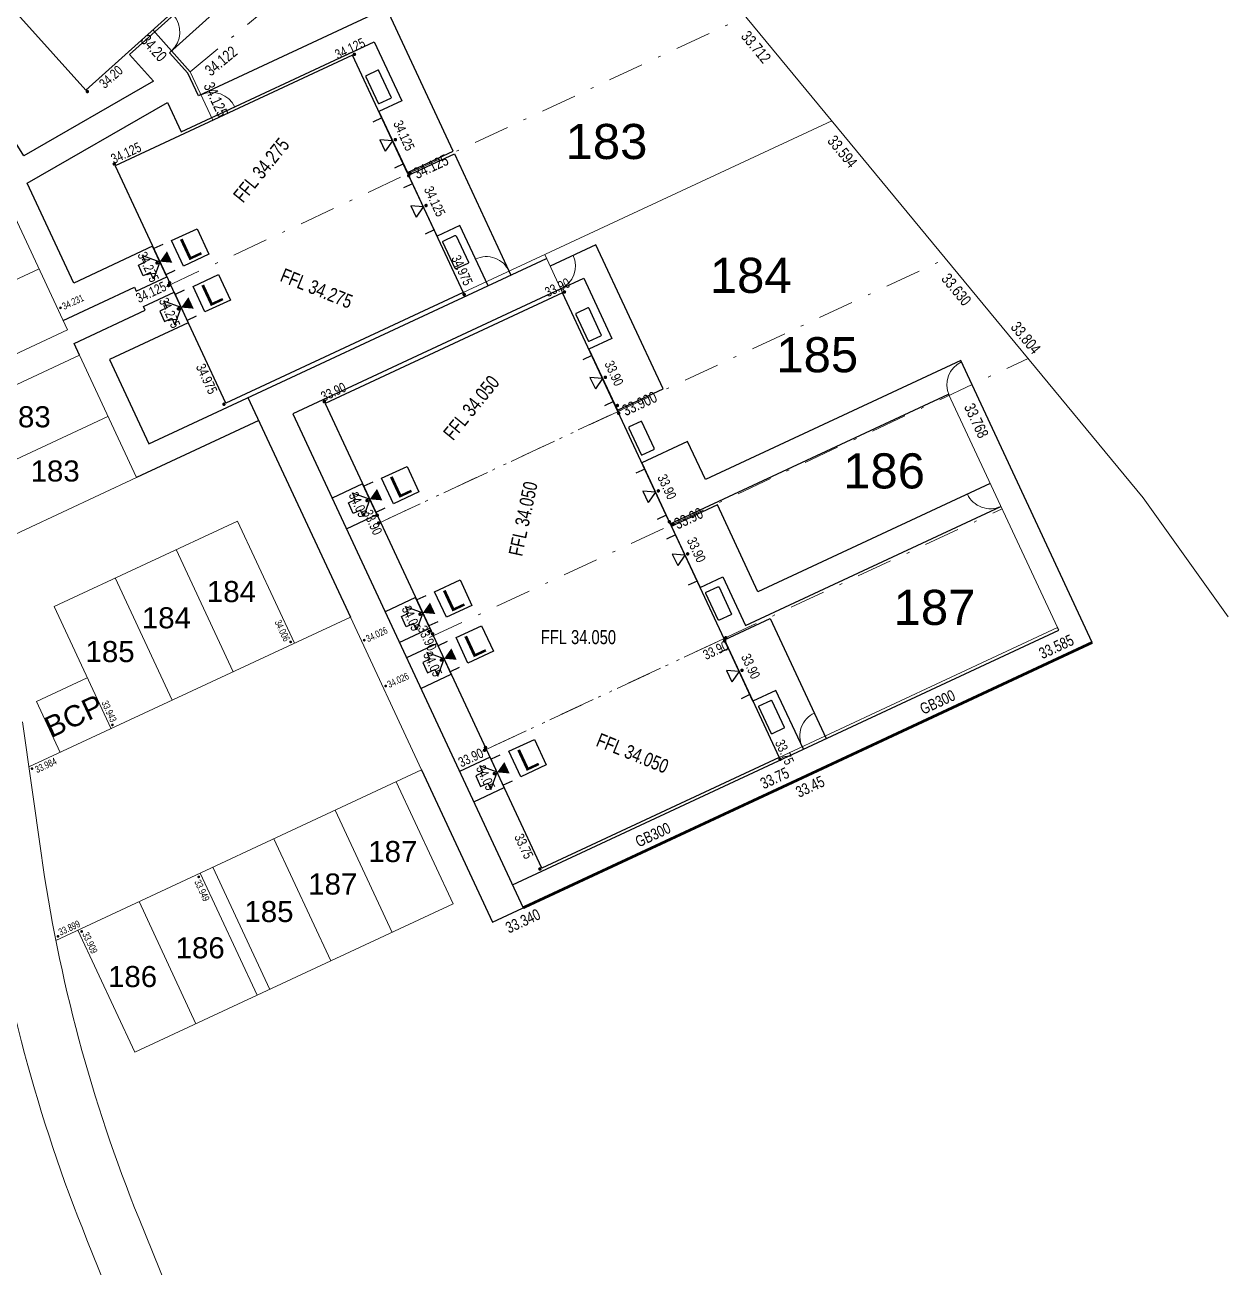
# Model space of a CAD drawing. Header units: metres. Extents: x 337936 to 338610, y 373199 to 374026.
# Drawn here: x 338387.41 to 338430.25, y 373458.74 to 373502.97 of the extents above; entities that cross this region are included whole.
import ezdxf

# ---------------------------------------------------------------- set-up
doc = ezdxf.new("R2010")
doc.units = ezdxf.units.M
doc.linetypes.add('DASHDOT', pattern=[25.4, 12.7, -6.35, 0, -6.35])
doc.linetypes.add('DASHED2', pattern=[0.375, 0.25, -0.125])
for name, color, linetype in [('A-WH_HT-Access-Main', 252, 'Continuous'), ('A-WH_HT-Services-ASHP', 252, 'Continuous'), ('A-WH_HT-Wall-Party Wall Line', 252, 'Continuous'), ('A-WH_HT-Wall-Structure', 252, 'Continuous'), ('DGL-Paths', 252, 'Continuous'), ('EXTERNAL_WORKS_BACK_OF_FOOTWAY_LEVELS', 7, 'Continuous'), ('HOUSE_EXTERNAL_LEVELS', 7, 'Continuous'), ('HOUSE_SLAB_LEVEL', 7, 'Continuous'), ('PLOT_BOUNDARY_ANNOTATION', 7, 'Continuous'), ('PLOT_BOUNDARY_GRAVEL_BOARD', 7, 'Continuous')]:
    doc.layers.add(name, color=color, linetype=linetype)
doc.layers.add('A-WH_HT-Wall-Door Openings', color=252, linetype='Continuous', plot=False)
for name, color, linetype, lineweight in [('DGL_BT Gates', 252, 'Continuous', 9), ('DGL_BT Rear Fencing', 252, 'DASHDOT', 9), ('DGL_BT-Replacement Fence', 252, 'FENCELINE2', 9), ('DGL_BT-Screen Fence', 252, 'FENCELINE2', 9), ('DGL_DRIVE', 252, 'Continuous', 9), ('DGL_Footpath', 252, 'Continuous', 9), ('DGL_Plot Parking', 252, 'Continuous', 9), ('DGL_PlotNo', 252, 'Continuous', 9), ('DGL_ROAD_KERBLINE', 252, 'Continuous', 9)]:
    doc.layers.add(name, color=color, linetype=linetype, lineweight=lineweight)
doc.layers.add('HOUSE_DOORS', color=3, linetype='Continuous', true_color=0x00ff00)
doc.styles.add('AnnotativeArial', font='arial.ttf', dxfattribs={"height": 2})
doc.styles.add('ESTROAD', font='arial.ttf', dxfattribs={"width": 0.75})
doc.styles.get("Standard").update_dxf_attribs({"font": 'arial.ttf'})
doc.linetypes.add('FENCELINE2', pattern='A,6.35,-2.54,[132,ltypeshp.shx,S=2.54,R=0,X=-2.54,Y=0],-2.54,25.4', length=36.83)

msp = doc.modelspace()

# ---------------------------------------------------------------- hatches: boundary and pattern name
at = {"layer": 'EXTERNAL_WORKS_BACK_OF_FOOTWAY_LEVELS'}
h = msp.add_hatch(color=256, dxfattribs=at)
edge = h.paths.add_edge_path(flags=17)
edge.add_ellipse((338388.678, 373492.892), major_axis=(0.0354, 0.0354), ratio=1, start_angle=45, end_angle=225, ccw=False)
edge.add_ellipse((338388.678, 373492.892), major_axis=(0.0354, 0.0354), ratio=1, start_angle=225, end_angle=405, ccw=False)
h = msp.add_hatch(color=256, dxfattribs=at)
edge = h.paths.add_edge_path(flags=17)
edge.add_ellipse((338396.871, 373481.001), major_axis=(0.0354, 0.0354), ratio=1, start_angle=45, end_angle=225, ccw=False)
edge.add_ellipse((338396.871, 373481.001), major_axis=(0.0354, 0.0354), ratio=1, start_angle=225, end_angle=405, ccw=False)
h = msp.add_hatch(color=256, dxfattribs=at)
edge = h.paths.add_edge_path(flags=17)
edge.add_ellipse((338399.491, 373481.061), major_axis=(0.0354, 0.0354), ratio=1, start_angle=45, end_angle=225, ccw=False)
edge.add_ellipse((338399.491, 373481.061), major_axis=(0.0354, 0.0354), ratio=1, start_angle=225, end_angle=405, ccw=False)
h = msp.add_hatch(color=256, dxfattribs=at)
edge = h.paths.add_edge_path(flags=17)
edge.add_ellipse((338400.252, 373479.43), major_axis=(0.0354, 0.0354), ratio=1, start_angle=45, end_angle=225, ccw=False)
edge.add_ellipse((338400.252, 373479.43), major_axis=(0.0354, 0.0354), ratio=1, start_angle=225, end_angle=405, ccw=False)
h = msp.add_hatch(color=256, dxfattribs=at)
edge = h.paths.add_edge_path(flags=17)
edge.add_ellipse((338390.527, 373478.043), major_axis=(0.0354, 0.0354), ratio=1, start_angle=45, end_angle=225, ccw=False)
edge.add_ellipse((338390.527, 373478.043), major_axis=(0.0354, 0.0354), ratio=1, start_angle=225, end_angle=405, ccw=False)
h = msp.add_hatch(color=256, dxfattribs=at)
edge = h.paths.add_edge_path(flags=17)
edge.add_ellipse((338387.666, 373476.488), major_axis=(0.0354, 0.0354), ratio=1, start_angle=45, end_angle=225, ccw=False)
edge.add_ellipse((338387.666, 373476.488), major_axis=(0.0354, 0.0354), ratio=1, start_angle=225, end_angle=405, ccw=False)
h = msp.add_hatch(color=256, dxfattribs=at)
edge = h.paths.add_edge_path(flags=17)
edge.add_ellipse((338393.6, 373472.635), major_axis=(0.0354, 0.0354), ratio=1, start_angle=45, end_angle=225, ccw=False)
edge.add_ellipse((338393.6, 373472.635), major_axis=(0.0354, 0.0354), ratio=1, start_angle=225, end_angle=405, ccw=False)
h = msp.add_hatch(color=256, dxfattribs=at)
edge = h.paths.add_edge_path(flags=17)
edge.add_ellipse((338388.588, 373470.518), major_axis=(0.0354, 0.0354), ratio=1, start_angle=45, end_angle=225, ccw=False)
edge.add_ellipse((338388.588, 373470.518), major_axis=(0.0354, 0.0354), ratio=1, start_angle=225, end_angle=405, ccw=False)
h = msp.add_hatch(color=256, dxfattribs=at)
edge = h.paths.add_edge_path(flags=17)
edge.add_ellipse((338389.431, 373470.691), major_axis=(0.0354, 0.0354), ratio=1, start_angle=45, end_angle=225, ccw=False)
edge.add_ellipse((338389.431, 373470.691), major_axis=(0.0354, 0.0354), ratio=1, start_angle=225, end_angle=405, ccw=False)
at = {"layer": 'HOUSE_DOORS'}
for points in [[(338392.212, 373494.539), (338392.47, 373494.907), (338392.66, 373494.499)], [(338392.975, 373492.903), (338393.233, 373493.272), (338393.423, 373492.864)], [(338399.688, 373486.078), (338399.946, 373486.446), (338400.137, 373486.038)], [(338401.575, 373482.032), (338401.833, 373482.401), (338402.023, 373481.993)], [(338402.336, 373480.402), (338402.594, 373480.771), (338402.785, 373480.363)], [(338404.222, 373476.356), (338404.48, 373476.725), (338404.67, 373476.317)]]:
    msp.add_hatch(color=256, dxfattribs=at).paths.add_polyline_path(points, flags=17)
at = {"layer": 'HOUSE_EXTERNAL_LEVELS'}
h = msp.add_hatch(color=256, dxfattribs=at)
edge = h.paths.add_edge_path(flags=17)
edge.add_ellipse((338399.143, 373501.92), major_axis=(0.0448, 0.0448), ratio=1, start_angle=70, end_angle=250, ccw=False)
edge.add_ellipse((338399.143, 373501.92), major_axis=(0.0448, 0.0448), ratio=1, start_angle=250, end_angle=430, ccw=False)
h = msp.add_hatch(color=256, dxfattribs=at)
edge = h.paths.add_edge_path(flags=17)
edge.add_ellipse((338389.636, 373500.593), major_axis=(-0.0448, 0.0448), ratio=1, start_angle=-3, end_angle=177, ccw=False)
edge.add_ellipse((338389.636, 373500.593), major_axis=(-0.0448, 0.0448), ratio=1, start_angle=177, end_angle=357, ccw=False)
h = msp.add_hatch(color=256, dxfattribs=at)
edge = h.paths.add_edge_path(flags=17)
edge.add_ellipse((338400.599, 373498.881), major_axis=(0.0448, 0.0448), ratio=1, start_angle=70, end_angle=250, ccw=False)
edge.add_ellipse((338400.599, 373498.881), major_axis=(0.0448, 0.0448), ratio=1, start_angle=250, end_angle=430, ccw=False)
h = msp.add_hatch(color=256, dxfattribs=at)
edge = h.paths.add_edge_path(flags=17)
edge.add_ellipse((338390.593, 373498.014), major_axis=(0.0448, 0.0448), ratio=1, start_angle=70, end_angle=250, ccw=False)
edge.add_ellipse((338390.593, 373498.014), major_axis=(0.0448, 0.0448), ratio=1, start_angle=250, end_angle=430, ccw=False)
h = msp.add_hatch(color=256, dxfattribs=at)
edge = h.paths.add_edge_path(flags=17)
edge.add_ellipse((338401.078, 373497.596), major_axis=(-0.0448, 0.0448), ratio=1, start_angle=-110, end_angle=70, ccw=False)
edge.add_ellipse((338401.078, 373497.596), major_axis=(-0.0448, 0.0448), ratio=1, start_angle=70, end_angle=250, ccw=False)
h = msp.add_hatch(color=256, dxfattribs=at)
edge = h.paths.add_edge_path(flags=17)
edge.add_ellipse((338401.114, 373497.694), major_axis=(-0.0448, 0.0448), ratio=1, start_angle=-109.9923, end_angle=70.0077, ccw=False)
edge.add_ellipse((338401.114, 373497.694), major_axis=(-0.0448, 0.0448), ratio=1, start_angle=70.0077, end_angle=250.0077, ccw=False)
h = msp.add_hatch(color=256, dxfattribs=at)
edge = h.paths.add_edge_path(flags=17)
edge.add_ellipse((338401.693, 373496.536), major_axis=(0.0448, 0.0448), ratio=1, start_angle=70.0077, end_angle=250.0077, ccw=False)
edge.add_ellipse((338401.693, 373496.536), major_axis=(0.0448, 0.0448), ratio=1, start_angle=250.0077, end_angle=430.0077, ccw=False)
h = msp.add_hatch(color=256, dxfattribs=at)
edge = h.paths.add_edge_path(flags=17)
edge.add_ellipse((338392.114, 373494.493), major_axis=(0.0448, 0.0448), ratio=1, start_angle=249.98, end_angle=429.98, ccw=False)
edge.add_ellipse((338392.114, 373494.493), major_axis=(0.0448, 0.0448), ratio=1, start_angle=69.98, end_angle=249.98, ccw=False)
h = msp.add_hatch(color=256, dxfattribs=at)
edge = h.paths.add_edge_path(flags=17)
edge.add_ellipse((338392.527, 373493.689), major_axis=(-0.0448, 0.0448), ratio=1, start_angle=69.98, end_angle=249.98, ccw=False)
edge.add_ellipse((338392.527, 373493.689), major_axis=(-0.0448, 0.0448), ratio=1, start_angle=-110.02, end_angle=69.98, ccw=False)
h = msp.add_hatch(color=256, dxfattribs=at)
edge = h.paths.add_edge_path(flags=17)
edge.add_ellipse((338392.562, 373493.787), major_axis=(0.0448, 0.0448), ratio=1, start_angle=70, end_angle=250, ccw=False)
edge.add_ellipse((338392.562, 373493.787), major_axis=(0.0448, 0.0448), ratio=1, start_angle=250, end_angle=430, ccw=False)
h = msp.add_hatch(color=256, dxfattribs=at)
edge = h.paths.add_edge_path(flags=17)
edge.add_ellipse((338406.619, 373493.46), major_axis=(0.0448, 0.0448), ratio=1, start_angle=70, end_angle=250, ccw=False)
edge.add_ellipse((338406.619, 373493.46), major_axis=(0.0448, 0.0448), ratio=1, start_angle=250, end_angle=430, ccw=False)
h = msp.add_hatch(color=256, dxfattribs=at)
edge = h.paths.add_edge_path(flags=17)
edge.add_ellipse((338403.05, 373493.369), major_axis=(-0.0448, 0.0448), ratio=1, start_angle=-109.9923, end_angle=70.0077, ccw=False)
edge.add_ellipse((338403.05, 373493.369), major_axis=(-0.0448, 0.0448), ratio=1, start_angle=70.0077, end_angle=250.0077, ccw=False)
h = msp.add_hatch(color=256, dxfattribs=at)
edge = h.paths.add_edge_path(flags=17)
edge.add_ellipse((338392.877, 373492.857), major_axis=(-0.0448, 0.0448), ratio=1, start_angle=160.02, end_angle=340.02, ccw=False)
edge.add_ellipse((338392.877, 373492.857), major_axis=(-0.0448, 0.0448), ratio=1, start_angle=-19.98, end_angle=160.02, ccw=False)
h = msp.add_hatch(color=256, dxfattribs=at)
edge = h.paths.add_edge_path(flags=17)
edge.add_ellipse((338408.075, 373490.42), major_axis=(0.0448, 0.0448), ratio=1, start_angle=70, end_angle=250, ccw=False)
edge.add_ellipse((338408.075, 373490.42), major_axis=(0.0448, 0.0448), ratio=1, start_angle=250, end_angle=430, ccw=False)
h = msp.add_hatch(color=256, dxfattribs=at)
edge = h.paths.add_edge_path(flags=17)
edge.add_ellipse((338394.499, 373489.463), major_axis=(0.0448, 0.0448), ratio=1, start_angle=160.02, end_angle=340.02, ccw=False)
edge.add_ellipse((338394.499, 373489.463), major_axis=(0.0448, 0.0448), ratio=1, start_angle=-19.98, end_angle=160.02, ccw=False)
h = msp.add_hatch(color=256, dxfattribs=at)
edge = h.paths.add_edge_path(flags=17)
edge.add_ellipse((338398.069, 373489.554), major_axis=(0.0448, 0.0448), ratio=1, start_angle=70, end_angle=250, ccw=False)
edge.add_ellipse((338398.069, 373489.554), major_axis=(0.0448, 0.0448), ratio=1, start_angle=250, end_angle=430, ccw=False)
h = msp.add_hatch(color=256, dxfattribs=at)
edge = h.paths.add_edge_path(flags=17)
edge.add_ellipse((338408.504, 373489.416), major_axis=(0.0448, 0.0448), ratio=1, start_angle=70, end_angle=250, ccw=False)
edge.add_ellipse((338408.504, 373489.416), major_axis=(0.0448, 0.0448), ratio=1, start_angle=250, end_angle=430, ccw=False)
h = msp.add_hatch(color=256, dxfattribs=at)
edge = h.paths.add_edge_path(flags=17)
edge.add_ellipse((338408.554, 373489.135), major_axis=(-0.0448, 0.0448), ratio=1, start_angle=-110, end_angle=70, ccw=False)
edge.add_ellipse((338408.554, 373489.135), major_axis=(-0.0448, 0.0448), ratio=1, start_angle=70, end_angle=250, ccw=False)
h = msp.add_hatch(color=256, dxfattribs=at)
edge = h.paths.add_edge_path(flags=17)
edge.add_ellipse((338409.96, 373486.377), major_axis=(-0.0448, 0.0448), ratio=1, start_angle=-19.9985, end_angle=160.0015, ccw=False)
edge.add_ellipse((338409.96, 373486.377), major_axis=(-0.0448, 0.0448), ratio=1, start_angle=160.0015, end_angle=340.0015, ccw=False)
h = msp.add_hatch(color=256, dxfattribs=at)
edge = h.paths.add_edge_path(flags=17)
edge.add_ellipse((338399.59, 373486.032), major_axis=(0.0448, 0.0448), ratio=1, start_angle=249.98, end_angle=429.98, ccw=False)
edge.add_ellipse((338399.59, 373486.032), major_axis=(0.0448, 0.0448), ratio=1, start_angle=69.98, end_angle=249.98, ccw=False)
h = msp.add_hatch(color=256, dxfattribs=at)
edge = h.paths.add_edge_path(flags=17)
edge.add_ellipse((338399.953, 373485.51), major_axis=(-0.0448, 0.0448), ratio=1, start_angle=69.9791, end_angle=249.9791, ccw=False)
edge.add_ellipse((338399.953, 373485.51), major_axis=(-0.0448, 0.0448), ratio=1, start_angle=-110.0209, end_angle=69.9791, ccw=False)
h = msp.add_hatch(color=256, dxfattribs=at)
edge = h.paths.add_edge_path(flags=17)
edge.add_ellipse((338400.003, 373485.229), major_axis=(-0.0448, 0.0448), ratio=1, start_angle=69.98, end_angle=249.98, ccw=False)
edge.add_ellipse((338400.003, 373485.229), major_axis=(-0.0448, 0.0448), ratio=1, start_angle=-110.02, end_angle=69.98, ccw=False)
h = msp.add_hatch(color=256, dxfattribs=at)
edge = h.paths.add_edge_path(flags=17)
edge.add_ellipse((338410.354, 373485.275), major_axis=(0.0448, 0.0448), ratio=1, start_angle=250, end_angle=430, ccw=False)
edge.add_ellipse((338410.354, 373485.275), major_axis=(0.0448, 0.0448), ratio=1, start_angle=70, end_angle=250, ccw=False)
h = msp.add_hatch(color=256, dxfattribs=at)
edge = h.paths.add_edge_path(flags=17)
edge.add_ellipse((338410.476, 373485.19), major_axis=(0.0448, 0.0448), ratio=1, start_angle=-20.008, end_angle=159.992, ccw=False)
edge.add_ellipse((338410.476, 373485.19), major_axis=(0.0448, 0.0448), ratio=1, start_angle=159.992, end_angle=339.992, ccw=False)
h = msp.add_hatch(color=256, dxfattribs=at)
edge = h.paths.add_edge_path(flags=17)
edge.add_ellipse((338411.006, 373484.135), major_axis=(-0.0448, 0.0448), ratio=1, start_angle=-20.008, end_angle=159.992, ccw=False)
edge.add_ellipse((338411.006, 373484.135), major_axis=(-0.0448, 0.0448), ratio=1, start_angle=159.992, end_angle=339.992, ccw=False)
h = msp.add_hatch(color=256, dxfattribs=at)
edge = h.paths.add_edge_path(flags=17)
edge.add_ellipse((338401.476, 373481.986), major_axis=(0.0448, 0.0448), ratio=1, start_angle=249.9939, end_angle=429.9939, ccw=False)
edge.add_ellipse((338401.476, 373481.986), major_axis=(0.0448, 0.0448), ratio=1, start_angle=69.9939, end_angle=249.9939, ccw=False)
h = msp.add_hatch(color=256, dxfattribs=at)
edge = h.paths.add_edge_path(flags=17)
edge.add_ellipse((338401.802, 373481.368), major_axis=(-0.0448, 0.0448), ratio=1, start_angle=69.9791, end_angle=249.9791, ccw=False)
edge.add_ellipse((338401.802, 373481.368), major_axis=(-0.0448, 0.0448), ratio=1, start_angle=-110.0209, end_angle=69.9791, ccw=False)
h = msp.add_hatch(color=256, dxfattribs=at)
edge = h.paths.add_edge_path(flags=17)
edge.add_ellipse((338401.925, 373481.284), major_axis=(-0.0448, 0.0448), ratio=1, start_angle=70, end_angle=250, ccw=False)
edge.add_ellipse((338401.925, 373481.284), major_axis=(-0.0448, 0.0448), ratio=1, start_angle=-110, end_angle=70, ccw=False)
h = msp.add_hatch(color=256, dxfattribs=at)
edge = h.paths.add_edge_path(flags=17)
edge.add_ellipse((338412.361, 373481.146), major_axis=(-0.0448, 0.0448), ratio=1, start_angle=-109.9923, end_angle=70.0077, ccw=False)
edge.add_ellipse((338412.361, 373481.146), major_axis=(-0.0448, 0.0448), ratio=1, start_angle=70.0077, end_angle=250.0077, ccw=False)
h = msp.add_hatch(color=256, dxfattribs=at)
edge = h.paths.add_edge_path(flags=17)
edge.add_ellipse((338412.325, 373481.049), major_axis=(0.0448, 0.0448), ratio=1, start_angle=250, end_angle=430, ccw=False)
edge.add_ellipse((338412.325, 373481.049), major_axis=(0.0448, 0.0448), ratio=1, start_angle=70, end_angle=250, ccw=False)
h = msp.add_hatch(color=256, dxfattribs=at)
edge = h.paths.add_edge_path(flags=17)
edge.add_ellipse((338402.238, 373480.356), major_axis=(0.0448, 0.0448), ratio=1, start_angle=250, end_angle=430, ccw=False)
edge.add_ellipse((338402.238, 373480.356), major_axis=(0.0448, 0.0448), ratio=1, start_angle=70, end_angle=250, ccw=False)
h = msp.add_hatch(color=256, dxfattribs=at)
edge = h.paths.add_edge_path(flags=17)
edge.add_ellipse((338412.939, 373479.989), major_axis=(0.0448, 0.0448), ratio=1, start_angle=70.0077, end_angle=250.0077, ccw=False)
edge.add_ellipse((338412.939, 373479.989), major_axis=(0.0448, 0.0448), ratio=1, start_angle=250.0077, end_angle=430.0077, ccw=False)
h = msp.add_hatch(color=256, dxfattribs=at)
edge = h.paths.add_edge_path(flags=17)
edge.add_ellipse((338403.775, 373477.143), major_axis=(0.0448, 0.0448), ratio=1, start_angle=250, end_angle=430, ccw=False)
edge.add_ellipse((338403.775, 373477.143), major_axis=(0.0448, 0.0448), ratio=1, start_angle=70, end_angle=250, ccw=False)
h = msp.add_hatch(color=256, dxfattribs=at)
edge = h.paths.add_edge_path(flags=17)
edge.add_ellipse((338403.809, 373477.24), major_axis=(0.0448, 0.0448), ratio=1, start_angle=70, end_angle=250, ccw=False)
edge.add_ellipse((338403.809, 373477.24), major_axis=(0.0448, 0.0448), ratio=1, start_angle=250, end_angle=430, ccw=False)
h = msp.add_hatch(color=256, dxfattribs=at)
edge = h.paths.add_edge_path(flags=17)
edge.add_ellipse((338414.297, 373476.822), major_axis=(-0.0448, 0.0448), ratio=1, start_angle=-109.9923, end_angle=70.0077, ccw=False)
edge.add_ellipse((338414.297, 373476.822), major_axis=(-0.0448, 0.0448), ratio=1, start_angle=70.0077, end_angle=250.0077, ccw=False)
h = msp.add_hatch(color=256, dxfattribs=at)
edge = h.paths.add_edge_path(flags=17)
edge.add_ellipse((338404.124, 373476.31), major_axis=(-0.0448, 0.0448), ratio=1, start_angle=160.02, end_angle=340.02, ccw=False)
edge.add_ellipse((338404.124, 373476.31), major_axis=(-0.0448, 0.0448), ratio=1, start_angle=-19.98, end_angle=160.02, ccw=False)
h = msp.add_hatch(color=256, dxfattribs=at)
edge = h.paths.add_edge_path(flags=17)
edge.add_ellipse((338405.746, 373472.916), major_axis=(0.0448, 0.0448), ratio=1, start_angle=160.02, end_angle=340.02, ccw=False)
edge.add_ellipse((338405.746, 373472.916), major_axis=(0.0448, 0.0448), ratio=1, start_angle=-19.98, end_angle=160.02, ccw=False)

# ---------------------------------------------------------------- linework, layer by layer
at = {"layer": 'A-WH_HT-Access-Main'}
for points in [[(338392.214, 373494.536), (338391.989, 373493.918), (338391.879, 373494.154), (338391.625, 373494.036), (338391.452, 373494.407), (338391.706, 373494.525), (338391.596, 373494.761), (338392.214, 373494.536)], [(338392.975, 373492.905), (338392.357, 373493.13), (338392.467, 373492.894), (338392.213, 373492.776), (338392.386, 373492.405), (338392.64, 373492.523), (338392.75, 373492.287), (338392.975, 373492.905)], [(338399.69, 373486.076), (338399.465, 373485.458), (338399.355, 373485.694), (338399.101, 373485.575), (338398.928, 373485.946), (338399.182, 373486.065), (338399.072, 373486.301), (338399.69, 373486.076)], [(338401.576, 373482.033), (338401.351, 373481.415), (338401.241, 373481.65), (338400.987, 373481.532), (338400.814, 373481.903), (338401.068, 373482.022), (338400.957, 373482.257), (338401.576, 373482.033)], [(338402.336, 373480.401), (338401.718, 373480.626), (338401.828, 373480.39), (338401.574, 373480.272), (338401.748, 373479.901), (338402.001, 373480.019), (338402.111, 373479.783), (338402.336, 373480.401)], [(338404.222, 373476.358), (338403.604, 373476.583), (338403.714, 373476.347), (338403.46, 373476.229), (338403.633, 373475.858), (338403.887, 373475.976), (338403.997, 373475.74), (338404.222, 373476.358)]]:
    msp.add_lwpolyline(points, dxfattribs=at)
at = {"layer": 'A-WH_HT-Services-ASHP'}
for points in [[(338399.562, 373501.156, 0.414214), (338399.548, 373501.116), (338399.985, 373500.178, 0.414214), (338400.025, 373500.164), (338400.44, 373500.357, 0.414214), (338400.455, 373500.397), (338400.017, 373501.335, 0.414214), (338399.978, 373501.35)], [(338402.769, 373494.279, -0.414214), (338402.729, 373494.294), (338402.292, 373495.232, -0.414214), (338402.306, 373495.272), (338402.721, 373495.465, -0.414214), (338402.761, 373495.451), (338403.199, 373494.513, -0.414214), (338403.184, 373494.473)], [(338407.039, 373492.695, 0.414214), (338407.024, 373492.655), (338407.461, 373491.717, 0.414214), (338407.501, 373491.703), (338407.916, 373491.896, 0.414214), (338407.931, 373491.936), (338407.494, 373492.874, 0.414214), (338407.454, 373492.889)], [(338408.924, 373488.652, 0.414214), (338408.909, 373488.612), (338409.347, 373487.674, 0.414214), (338409.387, 373487.66), (338409.802, 373487.853, 0.414214), (338409.816, 373487.893), (338409.379, 373488.831, 0.414214), (338409.339, 373488.846)], [(338412.131, 373481.775, -0.414214), (338412.091, 373481.79), (338411.653, 373482.728, -0.414214), (338411.668, 373482.768), (338412.083, 373482.961, -0.414214), (338412.123, 373482.947), (338412.56, 373482.009, -0.414214), (338412.546, 373481.969)], [(338414.016, 373477.732, -0.414214), (338413.976, 373477.747), (338413.539, 373478.685, -0.414214), (338413.553, 373478.725), (338413.968, 373478.918, -0.414214), (338414.008, 373478.904), (338414.446, 373477.966, -0.414214), (338414.431, 373477.926)]]:
    msp.add_lwpolyline(points, format="xyb", close=True, dxfattribs=at)
at = {"layer": 'A-WH_HT-Wall-Door Openings', "linetype": 'ByBlock'}
for p, q in [((338400.119, 373499.656), (338399.799, 373499.507)), ((338400.884, 373498.015), (338400.564, 373497.866)), ((338401.212, 373497.31), (338400.893, 373497.161)), ((338401.977, 373495.67), (338401.658, 373495.521)), ((338392.317, 373495.149), (338391.998, 373495)), ((338392.75, 373494.222), (338392.43, 373494.073)), ((338393.078, 373493.517), (338392.759, 373493.368)), ((338393.51, 373492.591), (338393.191, 373492.442)), ((338407.595, 373491.195), (338407.275, 373491.046)), ((338408.36, 373489.554), (338408.04, 373489.405)), ((338409.48, 373487.152), (338409.161, 373487.003)), ((338399.794, 373486.688), (338399.474, 373486.539)), ((338400.226, 373485.761), (338399.906, 373485.612)), ((338410.245, 373485.511), (338409.926, 373485.362)), ((338410.574, 373484.807), (338410.254, 373484.658)), ((338411.339, 373483.166), (338411.019, 373483.017)), ((338401.679, 373482.645), (338401.359, 373482.496)), ((338402.111, 373481.718), (338401.792, 373481.569)), ((338402.44, 373481.014), (338402.12, 373480.865)), ((338412.459, 373480.763), (338412.14, 373480.614)), ((338402.872, 373480.087), (338402.552, 373479.938)), ((338413.224, 373479.123), (338412.905, 373478.974)), ((338404.325, 373476.97), (338404.006, 373476.821)), ((338404.757, 373476.044), (338404.438, 373475.895))]:
    msp.add_line(p, q, dxfattribs=at)
at = {"layer": 'A-WH_HT-Wall-Party Wall Line', "linetype": 'DASHDOT', "lineweight": 15, "ltscale": 0.1}
for p, q in [((338408.66, 373489.265), (338399.935, 373485.197)), ((338412.431, 373481.179), (338403.705, 373477.11))]:
    msp.add_line(p, q, dxfattribs=at)
for points in [[(338392.458, 373493.657), (338401.184, 373497.726)], [(338399.935, 373485.197), (338408.66, 373489.265)], [(338401.82, 373481.153), (338410.545, 373485.222)], [(338403.705, 373477.11), (338412.431, 373481.179)]]:
    msp.add_lwpolyline(points, dxfattribs=at)
at = {"layer": 'A-WH_HT-Wall-Structure', "lineweight": -3}
for points in [[(338393.076, 373511.048), (338396.686, 373507.039), (338389.587, 373500.647), (338385.977, 373504.656)], [(338401.048, 373497.663), (338399.077, 373501.89), (338390.623, 373497.948), (338392.594, 373493.721)], [(338401.048, 373497.663), (338403.019, 373493.436), (338394.565, 373489.494), (338392.594, 373493.721)], [(338408.524, 373489.202), (338406.553, 373493.429), (338398.099, 373489.487), (338400.07, 373485.26)], [(338410.409, 373485.159), (338408.524, 373489.202)], [(338400.07, 373485.26), (338401.956, 373481.217)], [(338410.409, 373485.159), (338412.295, 373481.116)], [(338403.841, 373477.174), (338401.956, 373481.217)], [(338412.295, 373481.116), (338414.266, 373476.889), (338405.812, 373472.947), (338403.841, 373477.174)]]:
    msp.add_lwpolyline(points, dxfattribs=at)
at = {"layer": 'DGL-Paths'}
for p, q in [((338395.735, 373488.881), (338391.384, 373486.852)), ((338401.534, 373476.445), (338404.06, 373471.026))]:
    msp.add_line(p, q, dxfattribs=at)
for points in [[(338396.827, 373507.031), (338391.138, 373501.909), (338391.991, 373500.961), (338387.374, 373498.308), (338385.149, 373501.868), (338386.102, 373502.725), (338386.202, 373502.613), (338387.094, 373503.416)], [(338388.778, 373492.441), (338391.316, 373493.624), (338391.379, 373493.488), (338392.467, 373493.995), (338391.96, 373495.083), (338389.15, 373493.773), (338387.489, 373497.336), (338392.486, 373500.208), (338392.977, 373499.155), (338399.85, 373502.361), (338400.828, 373500.264), (338400.012, 373499.883), (338401.027, 373497.708), (338402.658, 373498.469), (338400.286, 373503.557), (338393.593, 373500.436), (338393.216, 373501.244), (338392.557, 373501.976), (338398.098, 373506.965)], [(338406.49, 373493.565), (338407.305, 373493.945), (338408.304, 373491.803), (338407.489, 373491.423), (338408.503, 373489.248), (338410.134, 373490.008), (338407.741, 373495.141), (338406.109, 373494.381)], [(338415.124, 373477.179), (338414.146, 373479.275), (338413.33, 373478.895), (338412.316, 373481.07), (338413.947, 373481.831), (338415.939, 373477.559)]]:
    msp.add_lwpolyline(points, dxfattribs=at)
at = {"layer": 'DGL-Paths', "flags": 128}
for points in [[(338403.898, 373493.68), (338402.9, 373495.821), (338402.084, 373495.441), (338401.07, 373497.616), (338402.701, 373498.377), (338404.714, 373494.061)], [(338389.356, 373491.202), (338389.161, 373491.62), (338391.699, 373492.804), (338391.635, 373492.94), (338392.723, 373493.447), (338393.23, 373492.359), (338390.42, 373491.049), (338391.82, 373488.048), (338405.983, 373494.652)], [(338406.49, 373493.565), (338396.949, 373489.116), (338405.148, 373471.534)], [(338404.06, 373471.026), (338425.411, 373480.982), (338420.73, 373491.02), (338411.639, 373486.781), (338411.005, 373488.14), (338409.374, 373487.379), (338410.388, 373485.204), (338420.295, 373489.824)], [(338395.354, 373489.696), (338398.998, 373481.883)], [(338398.856, 373485.027), (338399.943, 373485.534), (338399.436, 373486.622), (338398.349, 373486.114)], [(338421.779, 373486.641), (338413.504, 373482.783), (338412.062, 373485.874), (338411.337, 373485.536), (338410.521, 373485.156), (338410.431, 373485.114), (338411.445, 373482.938), (338412.261, 373483.319), (338413.068, 373481.587), (338422.159, 373485.826)], [(338400.741, 373480.984), (338401.829, 373481.491), (338401.322, 373482.578), (338400.234, 373482.071)], [(338404.767, 373472.349), (338424.215, 373481.418), (338424.172, 373481.508)], [(338401.504, 373479.347), (338402.592, 373479.855), (338402.085, 373480.942), (338400.997, 373480.435)], [(338403.389, 373475.305), (338404.477, 373475.812), (338403.97, 373476.899), (338402.882, 373476.392)]]:
    msp.add_lwpolyline(points, dxfattribs=at)
at = {"layer": 'DGL_BT Gates'}
for centre, start, end in [((338392.029, 373502.712), 312, 42), ((338394.064, 373499.662), 25, 115), ((338403.835, 373493.816), 24.78, 115.0006), ((338406.109, 373494.381), 295.0004, 25), ((338421.132, 373490.159), 115, 205), ((338421.779, 373486.641), 205, 295), ((338415.897, 373477.65), 114.9996, 205.0004)]:
    msp.add_arc(centre, 0.9, start, end, dxfattribs=at)
at = {"layer": 'DGL_BT Rear Fencing', "ltscale": 0.1, "flags": 128}
for points in [[(338393.301, 373501.3), (338406.053, 373511.835)], [(338401.048, 373497.663), (338412.947, 373503.211)]]:
    msp.add_lwpolyline(points, dxfattribs=at)
at = {"layer": 'DGL_BT Rear Fencing', "ltscale": 0.1}
for points in [[(338408.524, 373489.202), (338420.19, 373494.642)], [(338410.409, 373485.159), (338423.125, 373491.088)], [(338412.295, 373481.116), (338422.202, 373485.735)]]:
    msp.add_lwpolyline(points, dxfattribs=at)
at = {"layer": 'DGL_BT-Replacement Fence', "ltscale": 0.05}
msp.add_lwpolyline([(338375.227, 373549.066), (338427.225, 373486.125), (338430.247, 373481.895)], dxfattribs=at)
at = {"layer": 'DGL_BT-Screen Fence', "ltscale": 0.03}
for points in [[(338391.963, 373502.786), (338393.301, 373501.3), (338394.107, 373499.572)], [(338403.019, 373493.436), (338416.133, 373499.552)], [(338406.553, 373493.429), (338405.919, 373494.788)], [(338420.295, 373489.824), (338424.172, 373481.508), (338414.266, 373476.889)]]:
    msp.add_lwpolyline(points, dxfattribs=at)
at = {"layer": 'DGL_DRIVE'}
for p, q in [((338392.8, 373484.289), (338394.829, 373479.939)), ((338390.625, 373483.275), (338392.654, 373478.924)), ((338398.452, 373475.008), (338400.481, 373470.658)), ((338396.277, 373473.994), (338398.306, 373469.643)), ((338393.649, 373472.768), (338395.677, 373468.418)), ((338394.102, 373472.979), (338396.13, 373468.629)), ((338391.474, 373471.754), (338393.502, 373467.403))]:
    msp.add_line(p, q, dxfattribs=at)
at = {"layer": 'DGL_DRIVE', "flags": 128}
for points in [[(338384.363, 373489.978), (338388.933, 373492.109), (338386.905, 373496.459), (338382.519, 373494.414)], [(338387.919, 373494.284), (338383.487, 373492.217)], [(338386.1, 373484.388), (338391.384, 373486.852), (338389.356, 373491.202), (338384.701, 373489.032)], [(338390.37, 373489.027), (338385.447, 373486.732)], [(338397.004, 373480.953), (338394.975, 373485.303), (338388.45, 373482.26), (338390.479, 373477.91)], [(338388.515, 373470.374), (338401.534, 373476.445), (338398.998, 373481.883), (338387.557, 373476.547)], [(338388.666, 373477.065), (338387.821, 373478.877), (338389.633, 373479.723)], [(338389.298, 373470.739), (338391.327, 373466.389), (338402.656, 373471.672), (338400.627, 373476.022)]]:
    msp.add_lwpolyline(points, dxfattribs=at)
at = {"layer": 'DGL_Footpath', "flags": 128}
msp.add_lwpolyline([(338387.332, 373478.149), (338387.989, 373473.474, 0.061163), (338391.474, 373460.466), (338396.071, 373449.088)], format="xyb", dxfattribs=at)
at = {"layer": 'DGL_ROAD_KERBLINE', "flags": 128}
msp.add_lwpolyline([(338385.351, 373477.871), (338386.008, 373473.196, 0.061163), (338389.62, 373459.717), (338394.217, 373448.339)], format="xyb", dxfattribs=at)
at = {"layer": 'HOUSE_DOORS'}
for p, q in [((338400.052, 373498.874), (338400.243, 373498.466)), ((338400.501, 373498.835), (338400.052, 373498.874)), ((338400.501, 373498.835), (338400.243, 373498.466)), ((338401.146, 373496.529), (338401.336, 373496.121)), ((338401.594, 373496.49), (338401.146, 373496.529)), ((338401.594, 373496.49), (338401.336, 373496.121)), ((338407.528, 373490.414), (338407.719, 373490.006)), ((338407.977, 373490.374), (338407.528, 373490.414)), ((338407.977, 373490.374), (338407.719, 373490.006)), ((338409.413, 373486.37), (338409.604, 373485.962)), ((338409.862, 373486.331), (338409.413, 373486.37)), ((338409.862, 373486.331), (338409.604, 373485.962)), ((338410.46, 373484.128), (338410.65, 373483.72)), ((338410.908, 373484.089), (338410.46, 373484.128)), ((338410.908, 373484.089), (338410.65, 373483.72)), ((338412.393, 373479.982), (338412.583, 373479.574)), ((338412.841, 373479.943), (338412.393, 373479.982)), ((338412.841, 373479.943), (338412.583, 373479.574))]:
    msp.add_line(p, q, dxfattribs=at)
at = {"layer": 'HOUSE_EXTERNAL_LEVELS', "color": 0, "flags": 128}
for points in [[(338392.636, 373495.287), (338393.542, 373495.71), (338393.964, 373494.803), (338393.058, 373494.381), (338392.636, 373495.287)], [(338393.398, 373493.652), (338394.304, 373494.075), (338394.727, 373493.169), (338393.821, 373492.746), (338393.398, 373493.652)], [(338400.112, 373486.827), (338401.018, 373487.249), (338401.44, 373486.343), (338400.534, 373485.92), (338400.112, 373486.827)], [(338401.998, 373482.781), (338402.904, 373483.204), (338403.327, 373482.297), (338402.42, 373481.875), (338401.998, 373482.781)], [(338402.759, 373481.151), (338403.666, 373481.574), (338404.088, 373480.667), (338403.182, 373480.245), (338402.759, 373481.151)], [(338404.645, 373477.105), (338405.551, 373477.528), (338405.974, 373476.622), (338405.067, 373476.199), (338404.645, 373477.105)]]:
    msp.add_lwpolyline(points, dxfattribs=at)
at = {"layer": 'PLOT_BOUNDARY_GRAVEL_BOARD', "color": 130, "linetype": 'DASHED2', "ltscale": 2, "const_width": 0.1}
for points in [[(338425.411, 373480.982), (338414.735, 373475.999)], [(338414.735, 373475.999), (338405.148, 373471.534)]]:
    msp.add_lwpolyline(points, dxfattribs=at)

# ---------------------------------------------------------------- texts
at = {"layer": 'DGL_Plot Parking', "char_height": 0.75, "attachment_point": 5, "style": 'AnnotativeArial'}
for s, insert in [('183', (338387.457, 373489.009)), ('183', (338388.489, 373487.079)), ('184', (338394.765, 373482.787)), ('184', (338392.449, 373481.853)), ('185', (338390.444, 373480.651)), ('187', (338400.51, 373473.532)), ('187', (338398.372, 373472.375)), ('185', (338396.101, 373471.396)), ('186', (338393.651, 373470.105)), ('186', (338391.246, 373469.082))]:
    msp.add_mtext(s, dxfattribs=dict(at, insert=insert))
at = {"layer": 'DGL_Plot Parking', "insert": (338389.161, 373478.357, 0), "char_height": 0.75, "attachment_point": 5, "rotation": 25, "style": 'AnnotativeArial'}
msp.add_mtext('BCP', dxfattribs=at)
at = {"layer": 'DGL_PlotNo', "char_height": 1.25, "width": 2.66537, "attachment_point": 5, "style": 'AnnotativeArial'}
for s, insert in [('183', (338408.116, 373498.806)), ('184', (338413.25, 373494.041)), ('185', (338415.619, 373491.215)), ('186', (338417.997, 373487.079)), ('187', (338419.794, 373482.22))]:
    msp.add_mtext(s, dxfattribs=dict(at, insert=insert))
at = {"layer": 'EXTERNAL_WORKS_BACK_OF_FOOTWAY_LEVELS', "linetype": 'Continuous', "style": 'ESTROAD', "width": 0.75}
for s, rotation, p in [('34.231', 24.98, (338388.811, 373492.818)), ('34.006', 295, (338396.293, 373481.713)), ('34.026', 24.9939, (338399.624, 373480.987)), ('34.026', 25, (338400.385, 373479.356)), ('33.943', 295, (338390.13, 373478.839)), ('33.984', 25, (338387.845, 373476.325)), ('33.949', 295, (338393.436, 373472.46)), ('33.899', 25, (338388.681, 373470.536)), ('33.909', 295, (338389.448, 373470.6))]:
    msp.add_text(s, height=0.25, rotation=rotation, dxfattribs=at).set_placement(p)
at = {"layer": 'HOUSE_DOORS', "color": 100, "linetype": 'Continuous', "style": 'ESTROAD', "width": 0.75}
for s, rotation, p in [('34.125', 295, (338400.515, 373499.461)), ('34.125', 295.0077, (338401.608, 373497.116)), ('34.275', 294.98, (338391.411, 373494.784)), ('34.275', 295.02, (338392.173, 373493.148)), ('33.90', 295, (338408.035, 373490.906)), ('33.90', 295.0015, (338409.92, 373486.863)), ('34.05', 294.98, (338398.93, 373486.231)), ('33.90', 294.992, (338410.966, 373484.621)), ('34.05', 294.9939, (338400.816, 373482.185)), ('34.05', 295, (338401.578, 373480.555)), ('33.90', 295.0077, (338412.899, 373480.475)), ('34.05', 295.02, (338403.463, 373476.509))]:
    msp.add_text(s, height=0.35, rotation=rotation, dxfattribs=at).set_placement(p)
at = {"layer": 'HOUSE_EXTERNAL_LEVELS', "color": 0, "linetype": 'Continuous', "style": 'ESTROAD', "width": 0.75}
for s, rotation, p in [('34.125', 25, (338398.549, 373501.729)), ('34.20', 42, (338390.252, 373500.678)), ('34.125', 25, (338390.577, 373498.011)), ('34.975', 295.02, (338402.581, 373494.664)), ('33.90', 25, (338406.025, 373493.268)), ('34.125', 25, (338391.471, 373493.057)), ('34.975', 295.02, (338393.49, 373490.799)), ('33.90', 25, (338398.053, 373489.551)), ('33.90', 294.9791, (338399.445, 373485.6)), ('33.90', 294.9791, (338401.385, 373481.476)), ('33.90', 25, (338411.657, 373480.352)), ('33.90', 25, (338402.944, 373476.529)), ('33.75', 295.0077, (338414.105, 373477.416)), ('33.75', 295.02, (338404.824, 373474.067))]:
    msp.add_text(s, height=0.35, rotation=rotation, dxfattribs=at).set_placement(p)
at = {"layer": 'HOUSE_EXTERNAL_LEVELS', "color": 0, "char_height": 0.8, "width": 0.8, "attachment_point": 5, "line_spacing_factor": 0.888}
for insert, rotation in [((338393.3, 373495.045), 24.98), ((338394.062, 373493.411), 25.02), ((338400.776, 373486.585), 24.98), ((338402.662, 373482.539), 24.9939), ((338403.424, 373480.909), 25), ((338405.309, 373476.863), 25.02)]:
    msp.add_mtext('\\W1.00;L', dxfattribs=dict(at, insert=insert, rotation=rotation))
at = {"layer": 'HOUSE_SLAB_LEVEL', "color": 1, "linetype": 'Continuous', "true_color": 0xff0000, "style": 'ESTROAD', "width": 0.75}
for s, rotation, p in [('FFL 34.275', 51, (338395.177, 373496.6)), ('FFL 34.275', 338, (338396.462, 373493.856)), ('FFL 34.050', 51, (338402.654, 373488.141)), ('FFL 34.050', 78, (338405.114, 373484.022)), ('FFL 34.050', 338, (338407.71, 373477.308))]:
    msp.add_text(s, height=0.5, rotation=rotation, dxfattribs=at).set_placement(p)
msp.add_text('FFL 34.050', height=0.5, dxfattribs=at).set_placement((338405.777, 373480.92))
at = {"layer": 'PLOT_BOUNDARY_ANNOTATION', "linetype": 'Continuous', "style": 'ESTROAD', "width": 0.75}
for s, rotation, p in [('34.20', 312, (338391.504, 373502.397)), ('33.712', 309.5616, (338412.879, 373502.547)), ('34.122', 39.5616, (338394.028, 373501.12)), ('34.125', 295, (338393.76, 373500.806)), ('33.594', 309.5616, (338415.954, 373498.824)), ('34.125', 25.0444, (338401.373, 373497.471)), ('33.630', 309.5616, (338420.01, 373493.914)), ('33.804', 309.5616, (338422.481, 373492.193)), ('33.900', 25, (338408.798, 373489.032)), ('33.768', 295, (338420.834, 373489.373)), ('33.90', 24.9813, (338410.648, 373484.997)), ('33.585', 25.0243, (338423.633, 373480.381)), ('GB300', 25.0243, (338419.393, 373478.402)), ('33.75', 24.9729, (338413.712, 373475.75)), ('33.45', 25.0243, (338414.973, 373475.446)), ('GB300', 24.9729, (338409.261, 373473.678)), ('33.340', 24.9729, (338404.643, 373470.614))]:
    msp.add_text(s, height=0.4, rotation=rotation, dxfattribs=at).set_placement(p)

doc.saveas('drawing.dxf')
